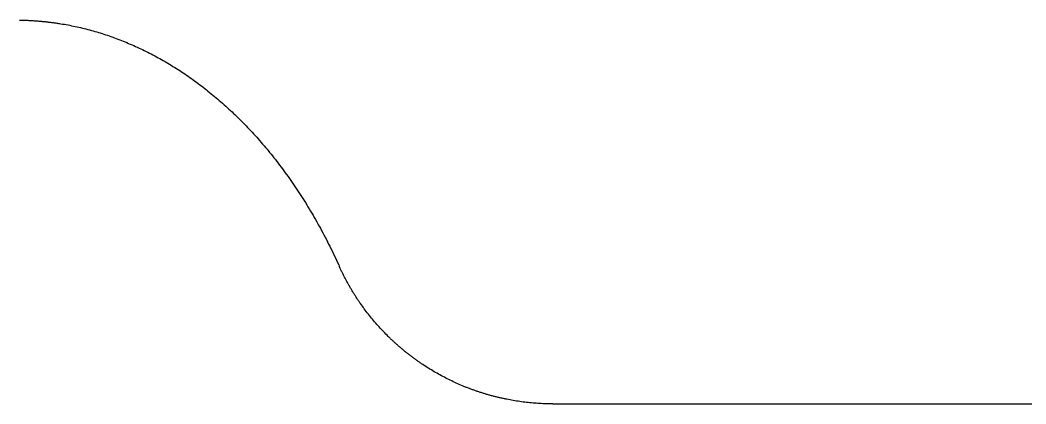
# Model space of a CAD drawing. Header units: millimetres. Extents: x -10 to 276, y -93 to 17.
# Drawn here: x 200.06 to 206.92, y -85.72 to -83.1 of the extents above; entities that cross this region are included whole.
import ezdxf

# ---------------------------------------------------------------- set-up
doc = ezdxf.new("R2010")
doc.units = ezdxf.units.MM
doc.layers.add('BLACK', color=7, linetype='CONTINUOUS')

msp = doc.modelspace()

# ---------------------------------------------------------------- linework, layer by layer
at = {"layer": 'BLACK', "linetype": 'Continuous'}
for p, q in [((200.052216, -83.103389), (200.058399, -83.103487)), ((200.058399, -83.103487), (200.064582, -83.103605)), ((200.064582, -83.103605), (200.070765, -83.103743)), ((200.070765, -83.103743), (200.076948, -83.103901)), ((200.076948, -83.103901), (200.08313, -83.104079)), ((200.08313, -83.104079), (200.089313, -83.104277)), ((200.089313, -83.104277), (200.095495, -83.104495)), ((200.095495, -83.104495), (200.101677, -83.104733)), ((200.101677, -83.104733), (200.107858, -83.104991)), ((200.107858, -83.104991), (200.11404, -83.105269)), ((200.11404, -83.105269), (200.120221, -83.105567)), ((200.120221, -83.105567), (200.126401, -83.105885)), ((200.126401, -83.105885), (200.132581, -83.106224)), ((200.132581, -83.106224), (200.138761, -83.106582)), ((200.138761, -83.106582), (200.144941, -83.10696)), ((200.144941, -83.10696), (200.15112, -83.107358)), ((200.15112, -83.107358), (200.157298, -83.107776)), ((200.157298, -83.107776), (200.163476, -83.108214)), ((200.163476, -83.108214), (200.169654, -83.108673)), ((200.169654, -83.108673), (200.175831, -83.109151)), ((200.175831, -83.109151), (200.182007, -83.109649)), ((200.182007, -83.109649), (200.188183, -83.110167)), ((200.188183, -83.110167), (200.194359, -83.110706)), ((200.194359, -83.110706), (200.200534, -83.111264)), ((200.200534, -83.111264), (200.206708, -83.111842)), ((200.206708, -83.111842), (200.212881, -83.112441)), ((200.212881, -83.112441), (200.219054, -83.113059)), ((200.219054, -83.113059), (200.225226, -83.113698)), ((200.225226, -83.113698), (200.231397, -83.114356)), ((200.231397, -83.114356), (200.237568, -83.115035)), ((200.237568, -83.115035), (200.243738, -83.115733)), ((200.243738, -83.115733), (200.249907, -83.116452)), ((200.249907, -83.116452), (200.256076, -83.11719)), ((200.256076, -83.11719), (200.262243, -83.117949)), ((200.262243, -83.117949), (200.26841, -83.118728)), ((200.26841, -83.118728), (200.274576, -83.119527)), ((200.274576, -83.119527), (200.280741, -83.120346)), ((200.280741, -83.120346), (200.286905, -83.121185)), ((200.286905, -83.121185), (200.293068, -83.122044)), ((200.293068, -83.122044), (200.29923, -83.122923)), ((200.29923, -83.122923), (200.305392, -83.123822)), ((200.305392, -83.123822), (200.311552, -83.124741)), ((200.311552, -83.124741), (200.317711, -83.12568)), ((200.317711, -83.12568), (200.323869, -83.12664)), ((200.323869, -83.12664), (200.332942, -83.12809)), ((200.332942, -83.12809), (200.345253, -83.130128)), ((200.345253, -83.130128), (200.357559, -83.132247)), ((200.357559, -83.132247), (200.369857, -83.134445)), ((200.369857, -83.134445), (200.382149, -83.136723)), ((200.382149, -83.136723), (200.394435, -83.139082)), ((200.394435, -83.139082), (200.406714, -83.14152)), ((200.406714, -83.14152), (200.418986, -83.144039)), ((200.418986, -83.144039), (200.431251, -83.146638)), ((200.431251, -83.146638), (200.443509, -83.149317)), ((200.443509, -83.149317), (200.455761, -83.152076)), ((200.455761, -83.152076), (200.468004, -83.154916)), ((200.468004, -83.154916), (200.480241, -83.157836)), ((200.480241, -83.157836), (200.49247, -83.160836)), ((200.49247, -83.160836), (200.504692, -83.163917)), ((200.504692, -83.163917), (200.516906, -83.167079)), ((200.516906, -83.167079), (200.529112, -83.170321)), ((200.529112, -83.170321), (200.54131, -83.173643)), ((200.54131, -83.173643), (200.5535, -83.177046)), ((200.5535, -83.177046), (200.565682, -83.18053)), ((200.565682, -83.18053), (200.577855, -83.184095)), ((200.577855, -83.184095), (200.59002, -83.18774)), ((200.59002, -83.18774), (200.602176, -83.191467)), ((200.602176, -83.191467), (200.614324, -83.195274)), ((200.614324, -83.195274), (200.626462, -83.199162)), ((200.626462, -83.199162), (200.638591, -83.203131)), ((200.638591, -83.203131), (200.650711, -83.207181)), ((200.650711, -83.207181), (200.662822, -83.211313)), ((200.662822, -83.211313), (200.674923, -83.215525)), ((200.674923, -83.215525), (200.687014, -83.219819)), ((200.687014, -83.219819), (200.699094, -83.224194)), ((200.699094, -83.224194), (200.711165, -83.22865)), ((200.711165, -83.22865), (200.723225, -83.233188)), ((200.723225, -83.233188), (200.735275, -83.237807)), ((200.735275, -83.237807), (200.747314, -83.242508)), ((200.747314, -83.242508), (200.759342, -83.24729)), ((200.759342, -83.24729), (200.771358, -83.252154)), ((200.771358, -83.252154), (200.783363, -83.257099)), ((200.783363, -83.257099), (200.795357, -83.262126)), ((200.795357, -83.262126), (200.807338, -83.267235)), ((200.807338, -83.267235), (200.819308, -83.272425)), ((200.819308, -83.272425), (200.831265, -83.277698)), ((200.831265, -83.277698), (200.843209, -83.283052)), ((200.843209, -83.283052), (200.855141, -83.288488)), ((200.855141, -83.288488), (200.867059, -83.294005)), ((200.867059, -83.294005), (200.878964, -83.299605)), ((200.878964, -83.299605), (200.890856, -83.305287)), ((200.890856, -83.305287), (200.902733, -83.311051)), ((200.902733, -83.311051), (200.914597, -83.316896)), ((200.914597, -83.316896), (200.926446, -83.322824)), ((200.926446, -83.322824), (200.938281, -83.328834)), ((200.938281, -83.328834), (200.9501, -83.334926)), ((200.9501, -83.334926), (200.961904, -83.3411)), ((200.961904, -83.3411), (200.973693, -83.347356)), ((200.973693, -83.347356), (200.985466, -83.353694)), ((200.985466, -83.353694), (200.997222, -83.360114)), ((200.997222, -83.360114), (201.008963, -83.366617)), ((201.008963, -83.366617), (201.020686, -83.373201)), ((201.020686, -83.373201), (201.032393, -83.379868)), ((201.032393, -83.379868), (201.044082, -83.386617)), ((201.044082, -83.386617), (201.051855, -83.391156)), ((201.051855, -83.391156), (201.063529, -83.39805)), ((201.063529, -83.39805), (201.075182, -83.405025)), ((201.075182, -83.405025), (201.086816, -83.412081)), ((201.086816, -83.412081), (201.098429, -83.419218)), ((201.098429, -83.419218), (201.110022, -83.426437)), ((201.110022, -83.426437), (201.121594, -83.433736)), ((201.121594, -83.433736), (201.133145, -83.441118)), ((201.133145, -83.441118), (201.144676, -83.44858)), ((201.144676, -83.44858), (201.156186, -83.456125)), ((201.156186, -83.456125), (201.167674, -83.463751)), ((201.167674, -83.463751), (201.179142, -83.471459)), ((201.179142, -83.471459), (201.190588, -83.479248)), ((201.190588, -83.479248), (201.202012, -83.48712)), ((201.202012, -83.48712), (201.213415, -83.495074)), ((201.213415, -83.495074), (201.224795, -83.50311)), ((201.224795, -83.50311), (201.236154, -83.511228)), ((201.236154, -83.511228), (201.24749, -83.519428)), ((201.24749, -83.519428), (201.258804, -83.527711)), ((201.258804, -83.527711), (201.270095, -83.536076)), ((201.270095, -83.536076), (201.281363, -83.544524)), ((201.281363, -83.544524), (201.292608, -83.553054)), ((201.292608, -83.553054), (201.30383, -83.561667)), ((201.30383, -83.561667), (201.315028, -83.570363)), ((201.315028, -83.570363), (201.326202, -83.579141)), ((201.326202, -83.579141), (201.337353, -83.588002)), ((201.337353, -83.588002), (201.348479, -83.596946)), ((201.348479, -83.596946), (201.359581, -83.605973)), ((201.359581, -83.605973), (201.370658, -83.615082)), ((201.370658, -83.615082), (201.38171, -83.624275)), ((201.38171, -83.624275), (201.392737, -83.63355)), ((201.392737, -83.63355), (201.403738, -83.642909)), ((201.403738, -83.642909), (201.414714, -83.65235)), ((201.414714, -83.65235), (201.425663, -83.661875)), ((201.425663, -83.661875), (201.436586, -83.671482)), ((201.436586, -83.671482), (201.447483, -83.681173)), ((201.447483, -83.681173), (201.458353, -83.690946)), ((201.458353, -83.690946), (201.469195, -83.700803)), ((201.469195, -83.700803), (201.48001, -83.710742)), ((201.48001, -83.710742), (201.490797, -83.720765)), ((201.490797, -83.720765), (201.501556, -83.73087)), ((201.501556, -83.73087), (201.512287, -83.741058)), ((201.512287, -83.741058), (201.522988, -83.751329)), ((201.522988, -83.751329), (201.533661, -83.761683)), ((201.533661, -83.761683), (201.544304, -83.77212)), ((201.544304, -83.77212), (201.554917, -83.782639)), ((201.554917, -83.782639), (201.5655, -83.793241)), ((201.5655, -83.793241), (201.576053, -83.803926)), ((201.576053, -83.803926), (201.586575, -83.814693)), ((201.586575, -83.814693), (201.597065, -83.825542)), ((201.597065, -83.825542), (201.607524, -83.836473)), ((201.607524, -83.836473), (201.61795, -83.847487)), ((201.61795, -83.847487), (201.628345, -83.858582)), ((201.628345, -83.858582), (201.638706, -83.86976)), ((201.638706, -83.86976), (201.649034, -83.881019)), ((201.649034, -83.881019), (201.659328, -83.892359)), ((201.659328, -83.892359), (201.669589, -83.903781)), ((201.669589, -83.903781), (201.679815, -83.915284)), ((201.679815, -83.915284), (201.690006, -83.926868)), ((201.690006, -83.926868), (201.700161, -83.938533)), ((201.700161, -83.938533), (201.710281, -83.950278)), ((201.710281, -83.950278), (201.720365, -83.962104)), ((201.720365, -83.962104), (201.730412, -83.97401)), ((201.730412, -83.97401), (201.740421, -83.985996)), ((201.740421, -83.985996), (201.747868, -83.994994)), ((201.747868, -83.994994), (201.757825, -84.007135)), ((201.757825, -84.007135), (201.767743, -84.019355)), ((201.767743, -84.019355), (201.777622, -84.031652)), ((201.777622, -84.031652), (201.787461, -84.044027)), ((201.787461, -84.044027), (201.797259, -84.056481)), ((201.797259, -84.056481), (201.807017, -84.069012)), ((201.807017, -84.069012), (201.816735, -84.081621)), ((201.816735, -84.081621), (201.826411, -84.094308)), ((201.826411, -84.094308), (201.836047, -84.107073)), ((201.836047, -84.107073), (201.845641, -84.119916)), ((201.845641, -84.119916), (201.855193, -84.132836)), ((201.855193, -84.132836), (201.864704, -84.145834)), ((201.864704, -84.145834), (201.874172, -84.15891)), ((201.874172, -84.15891), (201.883598, -84.172063)), ((201.883598, -84.172063), (201.89298, -84.185294)), ((201.89298, -84.185294), (201.90232, -84.198602)), ((201.90232, -84.198602), (201.911616, -84.211987)), ((201.911616, -84.211987), (201.920869, -84.225449)), ((201.920869, -84.225449), (201.930077, -84.238989)), ((201.930077, -84.238989), (201.939241, -84.252605)), ((201.939241, -84.252605), (201.948361, -84.266298)), ((201.948361, -84.266298), (201.957435, -84.280067)), ((201.957435, -84.280067), (201.966465, -84.293913)), ((201.966465, -84.293913), (201.975448, -84.307836)), ((201.975448, -84.307836), (201.984386, -84.321834)), ((201.984386, -84.321834), (201.993277, -84.335909)), ((201.993277, -84.335909), (202.002122, -84.350059)), ((202.002122, -84.350059), (202.010919, -84.364285)), ((202.010919, -84.364285), (202.01967, -84.378586)), ((202.01967, -84.378586), (202.028372, -84.392963)), ((202.028372, -84.392963), (202.037027, -84.407415)), ((202.037027, -84.407415), (202.045633, -84.421941)), ((202.045633, -84.421941), (202.054191, -84.436542)), ((202.054191, -84.436542), (202.062699, -84.451216)), ((202.062699, -84.451216), (202.071158, -84.465965)), ((202.071158, -84.465965), (202.079567, -84.480788)), ((202.079567, -84.480788), (202.087926, -84.495684)), ((202.087926, -84.495684), (202.096234, -84.510653)), ((202.096234, -84.510653), (202.104491, -84.525695)), ((202.104491, -84.525695), (202.112697, -84.54081)), ((202.112697, -84.54081), (202.120851, -84.555996)), ((202.120851, -84.555996), (202.128953, -84.571255)), ((202.128953, -84.571255), (202.137002, -84.586584)), ((202.137002, -84.586584), (202.144999, -84.601985)), ((202.144999, -84.601985), (202.152942, -84.617457)), ((202.152942, -84.617457), (202.160831, -84.632999)), ((202.160831, -84.632999), (202.168666, -84.64861)), ((202.168666, -84.64861), (202.176447, -84.664292)), ((202.176447, -84.664292), (202.184173, -84.680042)), ((202.184173, -84.680042), (202.191843, -84.69586)), ((202.191843, -84.69586), (202.199458, -84.711747)), ((202.199458, -84.711747), (202.207016, -84.727702)), ((202.207016, -84.727702), (202.214517, -84.743723)), ((202.214517, -84.743723), (202.221962, -84.759811)), ((202.221962, -84.759811), (202.229349, -84.775965)), ((202.229349, -84.775965), (202.232951, -84.783912)), ((202.237524, -84.793938), (202.232951, -84.783912)), ((202.239898, -84.799074), (202.237524, -84.793938)), ((202.242291, -84.8042), (202.239898, -84.799074)), ((202.244702, -84.809319), (202.242291, -84.8042)), ((202.24713, -84.814428), (202.244702, -84.809319)), ((202.249577, -84.819529), (202.24713, -84.814428)), ((202.252042, -84.824621), (202.249577, -84.819529)), ((202.254525, -84.829705), (202.252042, -84.824621)), ((202.257025, -84.83478), (202.254525, -84.829705)), ((202.259544, -84.839846), (202.257025, -84.83478)), ((202.26208, -84.844903), (202.259544, -84.839846)), ((202.264635, -84.849951), (202.26208, -84.844903)), ((202.267207, -84.854989), (202.264635, -84.849951)), ((202.269797, -84.860019), (202.267207, -84.854989)), ((202.272405, -84.865039), (202.269797, -84.860019)), ((202.275031, -84.870051), (202.272405, -84.865039)), ((202.277674, -84.875052), (202.275031, -84.870051)), ((202.280335, -84.880045), (202.277674, -84.875052)), ((202.283013, -84.885028), (202.280335, -84.880045)), ((202.285709, -84.890002), (202.283013, -84.885028)), ((202.288423, -84.894965), (202.285709, -84.890002)), ((202.291154, -84.89992), (202.288423, -84.894965)), ((202.293903, -84.904864), (202.291154, -84.89992)), ((202.296669, -84.909799), (202.293903, -84.904864)), ((202.299453, -84.914724), (202.296669, -84.909799)), ((202.302254, -84.91964), (202.299453, -84.914724)), ((202.305072, -84.924545), (202.302254, -84.91964)), ((202.307908, -84.92944), (202.305072, -84.924545)), ((202.310761, -84.934325), (202.307908, -84.92944)), ((202.313631, -84.9392), (202.310761, -84.934325)), ((202.316518, -84.944065), (202.313631, -84.9392)), ((202.319423, -84.94892), (202.316518, -84.944065)), ((202.322345, -84.953764), (202.319423, -84.94892)), ((202.325284, -84.958598), (202.322345, -84.953764)), ((202.328239, -84.963421), (202.325284, -84.958598)), ((202.331212, -84.968234), (202.328239, -84.963421)), ((202.334202, -84.973037), (202.331212, -84.968234)), ((202.337209, -84.977829), (202.334202, -84.973037)), ((202.340233, -84.98261), (202.337209, -84.977829)), ((202.343274, -84.98738), (202.340233, -84.98261)), ((202.346331, -84.99214), (202.343274, -84.98738)), ((202.349406, -84.996889), (202.346331, -84.99214)), ((202.352497, -85.001627), (202.349406, -84.996889)), ((202.355605, -85.006354), (202.352497, -85.001627)), ((202.358729, -85.01107), (202.355605, -85.006354)), ((202.36187, -85.015775), (202.358729, -85.01107)), ((202.365028, -85.020468), (202.36187, -85.015775)), ((202.368202, -85.025151), (202.365028, -85.020468)), ((202.371393, -85.029822), (202.368202, -85.025151)), ((202.374601, -85.034482), (202.371393, -85.029822)), ((202.377824, -85.03913), (202.374601, -85.034482)), ((202.384321, -85.048393), (202.377824, -85.03913)), ((202.390883, -85.057609), (202.384321, -85.048393)), ((202.39751, -85.066779), (202.390883, -85.057609)), ((202.404202, -85.075902), (202.39751, -85.066779)), ((202.410958, -85.084977), (202.404202, -85.075902)), ((202.417778, -85.094003), (202.410958, -85.084977)), ((202.424661, -85.102982), (202.417778, -85.094003)), ((202.431608, -85.111911), (202.424661, -85.102982)), ((202.438617, -85.120791), (202.431608, -85.111911)), ((202.44569, -85.129621), (202.438617, -85.120791)), ((202.452824, -85.138401), (202.44569, -85.129621)), ((202.46002, -85.14713), (202.452824, -85.138401)), ((202.467278, -85.155808), (202.46002, -85.14713)), ((202.474596, -85.164434), (202.467278, -85.155808)), ((202.481976, -85.173008), (202.474596, -85.164434)), ((202.489416, -85.18153), (202.481976, -85.173008)), ((202.496916, -85.189999), (202.489416, -85.18153)), ((202.504475, -85.198414), (202.496916, -85.189999)), ((202.512094, -85.206776), (202.504475, -85.198414)), ((202.519771, -85.215083), (202.512094, -85.206776)), ((202.527507, -85.223337), (202.519771, -85.215083)), ((202.535302, -85.231535), (202.527507, -85.223337)), ((202.543154, -85.239678), (202.535302, -85.231535)), ((202.551063, -85.247765), (202.543154, -85.239678)), ((202.559029, -85.255796), (202.551063, -85.247765)), ((202.567052, -85.26377), (202.559029, -85.255796)), ((202.567633, -85.264343), (202.567052, -85.26377)), ((202.571669, -85.268308), (202.567633, -85.264343)), ((202.575718, -85.272259), (202.571669, -85.268308)), ((202.579782, -85.276195), (202.575718, -85.272259)), ((202.58386, -85.280117), (202.579782, -85.276195)), ((202.587951, -85.284025), (202.58386, -85.280117)), ((202.592056, -85.287918), (202.587951, -85.284025)), ((202.596175, -85.291796), (202.592056, -85.287918)), ((202.600308, -85.29566), (202.596175, -85.291796)), ((202.604454, -85.299509), (202.600308, -85.29566)), ((202.608613, -85.303344), (202.604454, -85.299509)), ((202.612787, -85.307164), (202.608613, -85.303344)), ((202.616974, -85.310968), (202.612787, -85.307164)), ((202.621174, -85.314759), (202.616974, -85.310968)), ((202.625387, -85.318534), (202.621174, -85.314759)), ((202.629614, -85.322294), (202.625387, -85.318534)), ((202.633854, -85.326039), (202.629614, -85.322294)), ((202.638108, -85.32977), (202.633854, -85.326039)), ((202.642374, -85.333485), (202.638108, -85.32977)), ((202.646654, -85.337185), (202.642374, -85.333485)), ((202.650946, -85.34087), (202.646654, -85.337185)), ((202.655252, -85.34454), (202.650946, -85.34087)), ((202.65957, -85.348194), (202.655252, -85.34454)), ((202.663902, -85.351833), (202.65957, -85.348194)), ((202.668246, -85.355457), (202.663902, -85.351833)), ((202.672603, -85.359066), (202.668246, -85.355457)), ((202.676973, -85.362659), (202.672603, -85.359066)), ((202.681355, -85.366236), (202.676973, -85.362659)), ((202.68575, -85.369798), (202.681355, -85.366236)), ((202.690158, -85.373345), (202.68575, -85.369798)), ((202.694578, -85.376876), (202.690158, -85.373345)), ((202.699011, -85.380391), (202.694578, -85.376876)), ((202.703456, -85.38389), (202.699011, -85.380391)), ((202.707913, -85.387374), (202.703456, -85.38389)), ((202.712383, -85.390842), (202.707913, -85.387374)), ((202.716865, -85.394294), (202.712383, -85.390842)), ((202.721359, -85.39773), (202.716865, -85.394294)), ((202.725865, -85.401151), (202.721359, -85.39773)), ((202.730383, -85.404555), (202.725865, -85.401151)), ((202.734913, -85.407944), (202.730383, -85.404555)), ((202.739455, -85.411316), (202.734913, -85.407944)), ((202.74401, -85.414672), (202.739455, -85.411316)), ((202.748575, -85.418012), (202.74401, -85.414672)), ((202.753153, -85.421337), (202.748575, -85.418012)), ((202.757742, -85.424644), (202.753153, -85.421337)), ((202.762344, -85.427936), (202.757742, -85.424644)), ((202.766956, -85.431211), (202.762344, -85.427936)), ((202.77158, -85.43447), (202.766956, -85.431211)), ((202.776216, -85.437712), (202.77158, -85.43447)), ((202.780863, -85.440939), (202.776216, -85.437712)), ((202.785521, -85.444148), (202.780863, -85.440939)), ((202.790191, -85.447341), (202.785521, -85.444148)), ((202.794872, -85.450518), (202.790191, -85.447341)), ((202.799564, -85.453678), (202.794872, -85.450518)), ((202.804268, -85.456821), (202.799564, -85.453678)), ((202.813708, -85.463058), (202.804268, -85.456821)), ((202.823191, -85.469228), (202.813708, -85.463058)), ((202.832718, -85.475331), (202.823191, -85.469228)), ((202.842288, -85.481366), (202.832718, -85.475331)), ((202.8519, -85.487333), (202.842288, -85.481366)), ((202.861554, -85.493232), (202.8519, -85.487333)), ((202.871249, -85.499063), (202.861554, -85.493232)), ((202.880986, -85.504824), (202.871249, -85.499063)), ((202.890762, -85.510517), (202.880986, -85.504824)), ((202.900579, -85.516141), (202.890762, -85.510517)), ((202.910435, -85.521695), (202.900579, -85.516141)), ((202.92033, -85.527179), (202.910435, -85.521695)), ((202.930263, -85.532592), (202.92033, -85.527179)), ((202.940234, -85.537936), (202.930263, -85.532592)), ((202.950243, -85.543209), (202.940234, -85.537936)), ((202.960289, -85.54841), (202.950243, -85.543209)), ((202.970371, -85.553541), (202.960289, -85.54841)), ((202.980489, -85.5586), (202.970371, -85.553541)), ((202.990642, -85.563587), (202.980489, -85.5586)), ((203.00083, -85.568503), (202.990642, -85.563587)), ((203.011053, -85.573346), (203.00083, -85.568503)), ((203.02131, -85.578117), (203.011053, -85.573346)), ((203.0316, -85.582815), (203.02131, -85.578117)), ((203.041923, -85.58744), (203.0316, -85.582815)), ((203.052278, -85.591992), (203.041923, -85.58744)), ((203.062666, -85.596471), (203.052278, -85.591992)), ((203.073084, -85.600876), (203.062666, -85.596471)), ((203.083534, -85.605208), (203.073084, -85.600876)), ((203.08429, -85.605518), (203.083534, -85.605208)), ((203.08953, -85.607654), (203.08429, -85.605518)), ((203.094776, -85.609772), (203.08953, -85.607654)), ((203.10003, -85.611871), (203.094776, -85.609772)), ((203.105291, -85.613951), (203.10003, -85.611871)), ((203.11056, -85.616013), (203.105291, -85.613951)), ((203.115835, -85.618055), (203.11056, -85.616013)), ((203.121119, -85.62008), (203.115835, -85.618055)), ((203.126408, -85.622085), (203.121119, -85.62008)), ((203.131706, -85.624072), (203.126408, -85.622085)), ((203.137009, -85.62604), (203.131706, -85.624072)), ((203.142321, -85.62799), (203.137009, -85.62604)), ((203.147638, -85.62992), (203.142321, -85.62799)), ((203.152963, -85.631832), (203.147638, -85.62992)), ((203.158294, -85.633725), (203.152963, -85.631832)), ((203.163633, -85.635599), (203.158294, -85.633725)), ((203.168977, -85.637454), (203.163633, -85.635599)), ((203.174328, -85.639291), (203.168977, -85.637454)), ((203.179685, -85.641108), (203.174328, -85.639291)), ((203.18505, -85.642906), (203.179685, -85.641108)), ((203.190419, -85.644686), (203.18505, -85.642906)), ((203.195796, -85.646446), (203.190419, -85.644686)), ((203.201179, -85.648187), (203.195796, -85.646446)), ((203.206568, -85.64991), (203.201179, -85.648187)), ((203.211962, -85.651613), (203.206568, -85.64991)), ((203.217363, -85.653297), (203.211962, -85.651613)), ((203.22277, -85.654962), (203.217363, -85.653297)), ((203.228182, -85.656608), (203.22277, -85.654962)), ((203.233601, -85.658235), (203.228182, -85.656608)), ((203.239025, -85.659842), (203.233601, -85.658235)), ((203.244454, -85.661431), (203.239025, -85.659842)), ((203.24989, -85.663), (203.244454, -85.661431)), ((203.25533, -85.66455), (203.24989, -85.663)), ((203.260777, -85.66608), (203.25533, -85.66455)), ((203.266228, -85.667592), (203.260777, -85.66608)), ((203.271685, -85.669084), (203.266228, -85.667592)), ((203.277147, -85.670557), (203.271685, -85.669084)), ((203.282615, -85.67201), (203.277147, -85.670557)), ((203.288087, -85.673444), (203.282615, -85.67201)), ((203.293565, -85.674859), (203.288087, -85.673444)), ((203.299047, -85.676255), (203.293565, -85.674859)), ((203.304534, -85.677631), (203.299047, -85.676255)), ((203.310026, -85.678987), (203.304534, -85.677631)), ((203.315523, -85.680325), (203.310026, -85.678987)), ((203.321025, -85.681642), (203.315523, -85.680325)), ((203.326531, -85.682941), (203.321025, -85.681642)), ((203.332042, -85.684219), (203.326531, -85.682941)), ((203.337557, -85.685479), (203.332042, -85.684219)), ((203.343077, -85.686719), (203.337557, -85.685479)), ((203.348601, -85.687939), (203.343077, -85.686719)), ((203.354129, -85.68914), (203.348601, -85.687939)), ((203.359661, -85.690321), (203.354129, -85.68914)), ((203.365198, -85.691482), (203.359661, -85.690321)), ((203.370738, -85.692625), (203.365198, -85.691482)), ((203.376283, -85.693747), (203.370738, -85.692625)), ((203.387384, -85.695933), (203.376283, -85.693747)), ((203.3985, -85.69804), (203.387384, -85.695933)), ((203.40963, -85.700069), (203.3985, -85.69804)), ((203.420775, -85.702019), (203.40963, -85.700069)), ((203.431933, -85.703891), (203.420775, -85.702019)), ((203.443103, -85.705683), (203.431933, -85.703891)), ((203.454286, -85.707396), (203.443103, -85.705683)), ((203.465481, -85.70903), (203.454286, -85.707396)), ((203.476687, -85.710585), (203.465481, -85.70903)), ((203.487904, -85.71206), (203.476687, -85.710585)), ((203.49913, -85.713457), (203.487904, -85.71206)), ((203.510366, -85.714773), (203.49913, -85.713457)), ((203.521611, -85.716011), (203.510366, -85.714773)), ((203.532865, -85.717168), (203.521611, -85.716011)), ((203.544126, -85.718247), (203.532865, -85.717168)), ((203.555394, -85.719245), (203.544126, -85.718247)), ((203.566669, -85.720164), (203.555394, -85.719245)), ((203.57795, -85.721003), (203.566669, -85.720164)), ((203.589237, -85.721762), (203.57795, -85.721003)), ((203.600528, -85.722441), (203.589237, -85.721762)), ((203.611824, -85.723041), (203.600528, -85.722441)), ((203.623124, -85.723561), (203.611824, -85.723041)), ((203.634428, -85.724), (203.623124, -85.723561)), ((203.645734, -85.72436), (203.634428, -85.724)), ((203.657042, -85.72464), (203.645734, -85.72436)), ((203.668352, -85.72484), (203.657042, -85.72464)), ((203.679663, -85.72496), (203.668352, -85.72484)), ((203.690975, -85.725), (203.679663, -85.72496)), ((203.690975, -85.725), (231.6299, -85.725))]:
    msp.add_line(p, q, dxfattribs=at)

doc.saveas('drawing.dxf')
